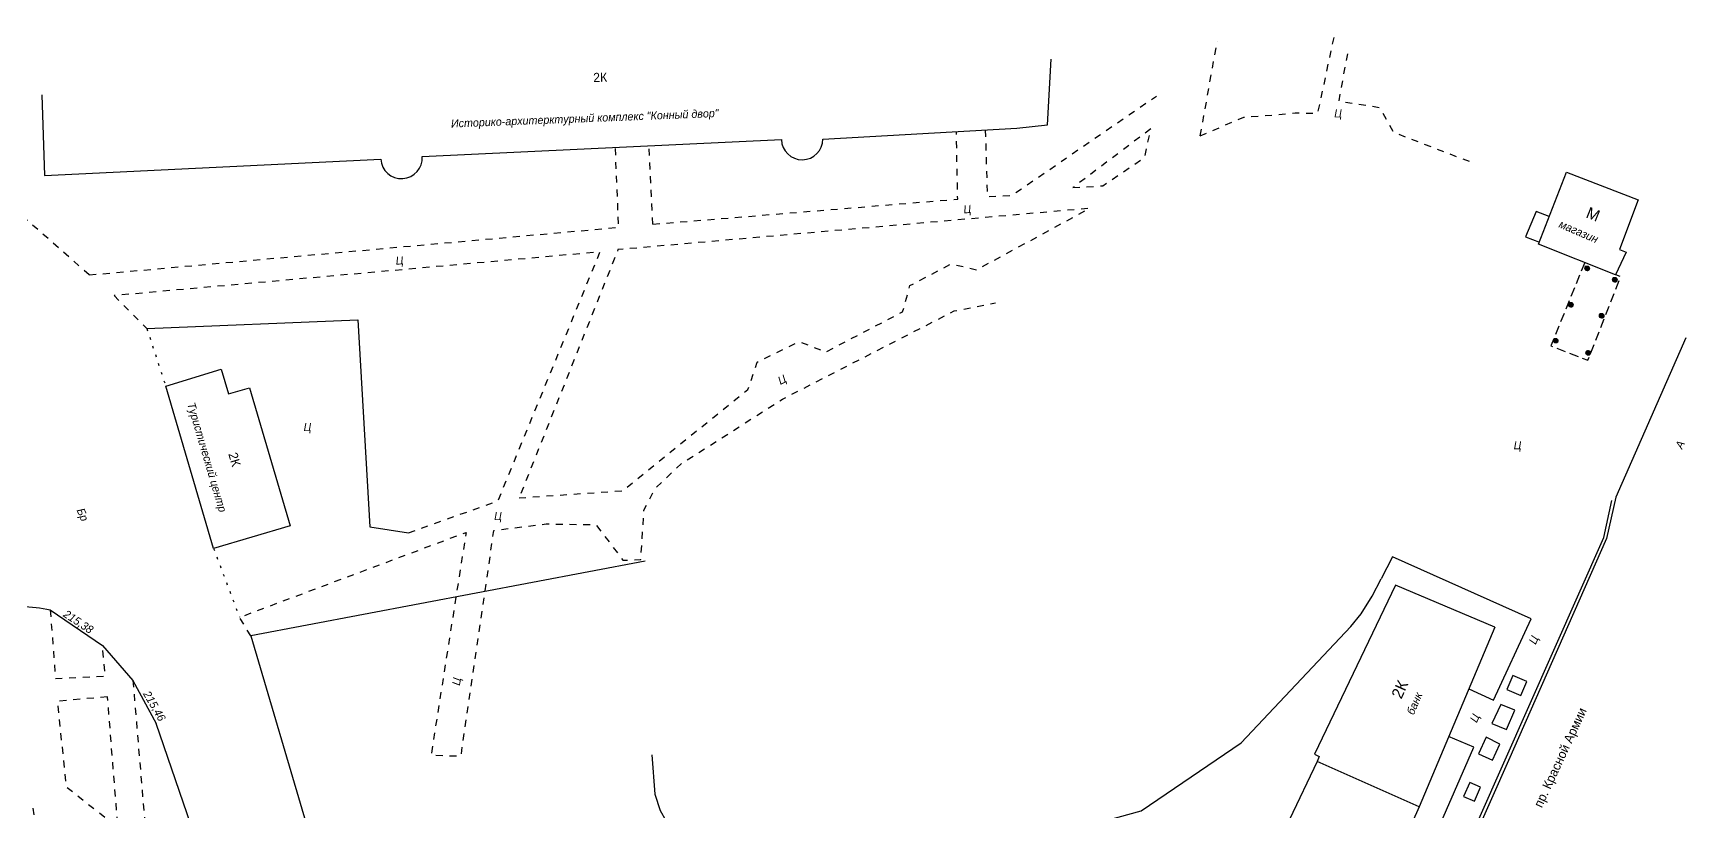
# Model space of a CAD drawing. Header units: metres. Extents: x 2227888 to 2228620, y 529759 to 530801.
# Drawn here: x 2228376.9 to 2228557.6, y 530631.1 to 530716.2 of the extents above; entities that cross this region are included whole.
import ezdxf

# ---------------------------------------------------------------- set-up
doc = ezdxf.new("R2010")
doc.units = ezdxf.units.M
doc.header["$LTSCALE"] = 0.5
for name, pattern in [('189_3', [3, 1.5, -1.5]), ('22', [3, 2, -1]), ('366', [2, 0.5, -1.5]), ('CONTI', [0])]:
    doc.linetypes.add(name, pattern=pattern)
for name, color, linetype in [('АВТОДОРОГИ', 252, 'CONTI'), ('ЗД_ТОРГОВЫЕ', 252, 'CONTI'), ('ЗДАН_ОБЩЕСТ', 252, 'CONTI'), ('ОГРАЖДЕНИЯ', 252, 'CONTI'), ('ТРОТУАРЫ', 252, 'CONTI')]:
    doc.layers.add(name, color=color, linetype=linetype)
doc.layers.get('0').off()
doc.styles.get("Standard").update_dxf_attribs({"font": '', "height": 0.875})
doc.styles.add('БМ431', font='', dxfattribs={"height": 0.875})
doc.styles.add('древний курсив', font='', dxfattribs={"height": 0.875})
doc.styles.add('рубленый', font='', dxfattribs={"height": 1})
doc.styles.get('Standard').set_extended_font_data('Bm431', italic=True)
doc.styles.get('БМ431').set_extended_font_data('Bm431', italic=True)
doc.styles.get('древний курсив').set_extended_font_data('D431', italic=True)
doc.styles.get('рубленый').set_extended_font_data('P131')
doc.linetypes.add('122_t', pattern='A,1,-2,6,-0.5,-0.2,["Т",Standard,S=2,R=0,X=-0.1,Y=-1],-0.2,-2,6,-2,6,-2,6', length=33.9)
doc.linetypes.add('280', pattern='A,2,[9,GUGK.shx,S=0.25,R=0,X=0,Y=0.5],2,0', length=4)
doc.linetypes.add('397', pattern='A,0,-1.25,[8,GUGK.shx,S=0.06,R=0,X=0.5,Y=0],-2.5,[2,GUGK.shx,S=0.4,R=0,X=0,Y=0],-1.25', length=5)
doc.linetypes.add('474_1', pattern='A,1.5,[4,GUGK.shx,S=1,R=0,X=0,Y=-0.5],-0.5,[5,GUGK.shx,S=0.3,R=45,X=0,Y=0.5],0.001,-0.5,0.5', length=3.001)
doc.linetypes.add('474_2', pattern='A,2,[8,GUGK.shx,S=0.1,R=0,X=0,Y=0],2', length=4)
doc.linetypes.add('84a_2', pattern='A,0.001,[5,GUGK.shx,S=0.9,R=225,X=0,Y=0],0.5,[5,GUGK.shx,S=0.4,R=225,X=0,Y=0],0.5', length=1.001)

# ---------------------------------------------------------------- blocks, each defined once
blk = doc.blocks.new('g107_1a')
at = {"linetype": 'Continuous'}
for p, q in [((-0.25, 0.05), (-0.05, 0.25)), ((-0.25, 0.05), (-0.05, 0.25)), ((-0.25, 0.04), (-0.04, 0.25)), ((-0.25, 0.04), (-0.04, 0.25)), ((-0.25, 0.04), (-0.04, 0.25)), ((-0.25, 0.04), (-0.04, 0.25)), ((-0.25, 0.04), (-0.04, 0.25)), ((-0.25, 0.03), (-0.03, 0.25)), ((-0.25, 0.03), (-0.03, 0.25)), ((-0.25, 0.03), (-0.03, 0.25)), ((-0.25, 0.03), (-0.03, 0.25)), ((-0.25, 0.03), (-0.03, 0.25)), ((-0.25, 0.02), (-0.02, 0.25)), ((-0.25, 0.02), (-0.02, 0.25)), ((-0.25, 0.02), (-0.02, 0.25)), ((-0.25, 0.02), (-0.02, 0.25)), ((-0.25, 0.02), (-0.02, 0.25)), ((-0.25, 0.01), (-0.01, 0.25)), ((-0.25, 0.01), (-0.01, 0.25)), ((-0.25, 0.01), (-0.01, 0.25)), ((-0.25, 0.01), (-0.01, 0.25)), ((-0.25, 0.01), (-0.01, 0.25)), ((-0.25, 0), (0, 0.25)), ((-0.25, 0), (0, 0.25)), ((-0.25, 0), (0, 0.25)), ((-0.25, 0), (0, 0.25)), ((-0.25, 0), (0, 0.25)), ((-0.25, 0), (0, 0.25)), ((-0.25, -0.01), (0.01, 0.25)), ((-0.25, -0.01), (0.01, 0.25)), ((-0.25, -0.01), (0.01, 0.25)), ((-0.25, -0.01), (0.01, 0.25)), ((-0.25, -0.01), (0.01, 0.25)), ((-0.25, -0.01), (0.01, 0.25)), ((-0.25, -0.02), (0.02, 0.25)), ((-0.25, -0.02), (0.02, 0.25)), ((-0.25, -0.02), (0.02, 0.25)), ((-0.25, -0.02), (0.02, 0.25)), ((-0.25, -0.02), (0.02, 0.25)), ((-0.25, -0.02), (0.02, 0.25)), ((-0.25, -0.03), (0.03, 0.25)), ((-0.25, -0.03), (0.03, 0.25)), ((-0.25, -0.03), (0.03, 0.25)), ((-0.25, -0.03), (0.03, 0.25)), ((-0.25, -0.03), (0.03, 0.25)), ((-0.25, -0.03), (0.03, 0.25)), ((-0.25, -0.04), (0.03, 0.25)), ((-0.25, -0.04), (0.04, 0.25)), ((-0.25, -0.04), (0.04, 0.25)), ((-0.25, -0.04), (0.04, 0.25)), ((-0.25, -0.04), (0.04, 0.25)), ((-0.25, -0.04), (0.04, 0.25)), ((-0.25, -0.04), (0.04, 0.25)), ((-0.25, -0.05), (0.05, 0.25)), ((-0.25, -0.05), (0.05, 0.25)), ((-0.25, -0.05), (0.05, 0.25)), ((-0.24, 0.08), (-0.08, 0.24)), ((-0.24, 0.08), (-0.08, 0.24)), ((-0.24, 0.08), (-0.08, 0.24)), ((-0.24, 0.07), (-0.07, 0.24)), ((-0.24, 0.07), (-0.07, 0.24)), ((-0.24, 0.07), (-0.07, 0.24)), ((-0.24, 0.07), (-0.07, 0.24)), ((-0.24, 0.06), (-0.06, 0.24)), ((-0.24, 0.06), (-0.06, 0.24)), ((-0.24, 0.06), (-0.06, 0.24)), ((-0.24, 0.06), (-0.06, 0.24)), ((-0.24, 0.06), (-0.06, 0.24)), ((-0.24, 0.05), (-0.05, 0.24)), ((-0.24, 0.05), (-0.05, 0.24)), ((-0.24, -0.05), (0.05, 0.24)), ((-0.24, -0.05), (0.05, 0.24)), ((-0.24, -0.05), (0.05, 0.24)), ((-0.24, -0.05), (0.05, 0.24)), ((-0.24, -0.06), (0.06, 0.24)), ((-0.24, -0.06), (0.06, 0.24)), ((-0.24, -0.06), (0.06, 0.24)), ((-0.24, -0.06), (0.06, 0.24)), ((-0.24, -0.06), (0.06, 0.24)), ((-0.24, -0.06), (0.06, 0.24)), ((-0.24, -0.06), (0.06, 0.24)), ((-0.24, -0.07), (0.07, 0.24)), ((-0.24, -0.07), (0.07, 0.24)), ((-0.24, -0.07), (0.07, 0.24)), ((-0.24, -0.07), (0.07, 0.24)), ((-0.24, -0.07), (0.07, 0.24)), ((-0.24, -0.07), (0.07, 0.24)), ((-0.24, -0.07), (0.07, 0.24)), ((-0.24, -0.08), (0.08, 0.24)), ((-0.24, -0.08), (0.08, 0.24)), ((-0.24, -0.08), (0.08, 0.24)), ((-0.24, -0.08), (0.08, 0.24)), ((-0.24, -0.08), (0.08, 0.24)), ((-0.24, -0.08), (0.08, 0.24)), ((-0.24, -0.08), (0.08, 0.24)), ((-0.24, -0.08), (0.08, 0.24)), ((-0.23, 0.11), (-0.11, 0.23)), ((-0.23, 0.1), (-0.1, 0.23)), ((-0.23, 0.1), (-0.1, 0.23)), ((-0.23, 0.1), (-0.1, 0.23)), ((-0.23, 0.09), (-0.09, 0.23)), ((-0.23, 0.09), (-0.09, 0.23)), ((-0.23, 0.09), (-0.09, 0.23)), ((-0.24, 0.09), (-0.09, 0.23)), ((-0.23, -0.09), (0.09, 0.23)), ((-0.23, -0.09), (0.09, 0.23)), ((-0.23, -0.09), (0.09, 0.23)), ((-0.23, -0.09), (0.09, 0.23)), ((-0.23, -0.09), (0.09, 0.23)), ((-0.23, -0.09), (0.09, 0.23)), ((-0.23, -0.09), (0.09, 0.23)), ((-0.23, -0.09), (0.09, 0.23)), ((-0.23, -0.1), (0.1, 0.23)), ((-0.23, -0.1), (0.1, 0.23)), ((-0.23, -0.1), (0.1, 0.23)), ((-0.23, -0.1), (0.1, 0.23)), ((-0.23, -0.1), (0.1, 0.23)), ((-0.23, -0.1), (0.1, 0.23)), ((-0.23, -0.1), (0.1, 0.23)), ((-0.23, -0.1), (0.1, 0.23)), ((-0.23, -0.11), (0.11, 0.23)), ((-0.23, -0.11), (0.11, 0.23)), ((-0.23, -0.11), (0.11, 0.23)), ((-0.22, 0.12), (-0.13, 0.22)), ((-0.22, 0.12), (-0.12, 0.22)), ((-0.22, 0.12), (-0.12, 0.22)), ((-0.22, 0.11), (-0.11, 0.22)), ((-0.22, 0.11), (-0.11, 0.22)), ((-0.22, -0.11), (0.11, 0.22)), ((-0.22, -0.11), (0.11, 0.22)), ((-0.22, -0.11), (0.11, 0.22)), ((-0.22, -0.11), (0.11, 0.22)), ((-0.22, -0.11), (0.11, 0.22)), ((-0.22, -0.12), (0.12, 0.22)), ((-0.22, -0.12), (0.12, 0.22)), ((-0.22, -0.12), (0.12, 0.22)), ((-0.22, -0.12), (0.12, 0.22)), ((-0.22, -0.12), (0.12, 0.22)), ((-0.22, -0.12), (0.12, 0.22)), ((-0.22, -0.12), (0.12, 0.22)), ((-0.22, -0.12), (0.12, 0.22)), ((-0.22, -0.12), (0.12, 0.22)), ((-0.22, -0.13), (0.13, 0.22)), ((-0.22, -0.13), (0.13, 0.22)), ((-0.21, 0.14), (-0.14, 0.21)), ((-0.21, 0.13), (-0.13, 0.21)), ((-0.21, 0.13), (-0.13, 0.21)), ((-0.21, -0.13), (0.13, 0.21)), ((-0.21, -0.13), (0.13, 0.21)), ((-0.21, -0.13), (0.13, 0.21)), ((-0.21, -0.13), (0.13, 0.21)), ((-0.21, -0.13), (0.13, 0.21)), ((-0.21, -0.13), (0.13, 0.21)), ((-0.21, -0.13), (0.13, 0.21)), ((-0.21, -0.14), (0.14, 0.21)), ((-0.21, -0.14), (0.14, 0.21)), ((-0.21, -0.14), (0.14, 0.21)), ((-0.21, -0.14), (0.14, 0.21)), ((-0.21, -0.14), (0.14, 0.21)), ((-0.21, -0.14), (0.14, 0.21)), ((-0.21, -0.14), (0.14, 0.21)), ((-0.21, -0.14), (0.14, 0.21)), ((-0.2, 0.15), (-0.15, 0.2)), ((-0.2, 0.14), (-0.14, 0.2)), ((-0.2, -0.14), (0.14, 0.2)), ((-0.2, -0.14), (0.14, 0.2)), ((-0.2, -0.15), (0.15, 0.2)), ((-0.2, -0.15), (0.15, 0.2)), ((-0.2, -0.15), (0.15, 0.2)), ((-0.2, -0.15), (0.15, 0.2)), ((-0.2, -0.15), (0.15, 0.2)), ((-0.2, -0.15), (0.15, 0.2)), ((-0.2, -0.15), (0.15, 0.2)), ((-0.2, -0.15), (0.15, 0.2)), ((-0.2, -0.15), (0.15, 0.2)), ((-0.2, -0.16), (0.16, 0.2)), ((-0.2, -0.16), (0.16, 0.2)), ((-0.19, 0.16), (-0.16, 0.19)), ((-0.19, -0.16), (0.16, 0.19)), ((-0.19, -0.16), (0.16, 0.19)), ((-0.19, -0.16), (0.16, 0.19)), ((-0.19, -0.16), (0.16, 0.19)), ((-0.19, -0.16), (0.16, 0.19)), ((-0.19, -0.16), (0.16, 0.19)), ((-0.19, -0.16), (0.16, 0.19)), ((-0.19, -0.16), (0.16, 0.19)), ((-0.19, -0.16), (0.16, 0.19)), ((-0.19, -0.17), (0.17, 0.19)), ((-0.19, -0.17), (0.17, 0.19)), ((-0.19, -0.17), (0.17, 0.19)), ((-0.18, -0.17), (0.17, 0.18)), ((-0.18, -0.17), (0.17, 0.18)), ((-0.18, -0.17), (0.17, 0.18)), ((-0.18, -0.17), (0.17, 0.18)), ((-0.18, -0.17), (0.17, 0.18)), ((-0.18, -0.17), (0.17, 0.18)), ((-0.18, -0.17), (0.17, 0.18)), ((-0.18, -0.17), (0.17, 0.18)), ((-0.18, -0.18), (0.18, 0.18)), ((-0.18, -0.18), (0.18, 0.18)), ((-0.18, -0.18), (0.18, 0.18)), ((-0.18, -0.18), (0.18, 0.18)), ((-0.17, -0.18), (0.18, 0.17)), ((-0.17, -0.18), (0.18, 0.17)), ((-0.17, -0.18), (0.18, 0.17)), ((-0.17, -0.18), (0.18, 0.17)), ((-0.17, -0.18), (0.18, 0.17)), ((-0.17, -0.18), (0.18, 0.17)), ((-0.17, -0.18), (0.18, 0.17)), ((-0.17, -0.19), (0.19, 0.17)), ((-0.17, -0.19), (0.19, 0.17)), ((-0.17, -0.19), (0.19, 0.17)), ((-0.17, -0.19), (0.19, 0.17)), ((-0.16, -0.19), (0.19, 0.16)), ((-0.16, -0.19), (0.19, 0.16)), ((-0.16, -0.19), (0.19, 0.16)), ((-0.16, -0.19), (0.19, 0.16)), ((-0.16, -0.19), (0.19, 0.16)), ((-0.16, -0.19), (0.19, 0.16)), ((-0.16, -0.19), (0.19, 0.16)), ((-0.16, -0.19), (0.19, 0.16)), ((-0.16, -0.19), (0.19, 0.16)), ((-0.16, -0.2), (0.2, 0.16)), ((-0.15, -0.2), (0.2, 0.15)), ((-0.15, -0.2), (0.2, 0.15)), ((-0.15, -0.2), (0.2, 0.15)), ((-0.15, -0.2), (0.2, 0.15)), ((-0.15, -0.2), (0.2, 0.15)), ((-0.15, -0.2), (0.2, 0.15)), ((-0.15, -0.2), (0.2, 0.15)), ((-0.15, -0.2), (0.2, 0.15)), ((-0.15, -0.2), (0.2, 0.15)), ((-0.15, -0.2), (0.2, 0.15)), ((-0.14, -0.2), (0.2, 0.14)), ((-0.14, -0.2), (0.2, 0.14)), ((-0.14, -0.21), (0.21, 0.14)), ((-0.14, -0.21), (0.21, 0.14)), ((-0.14, -0.21), (0.21, 0.14)), ((-0.14, -0.21), (0.21, 0.14)), ((-0.14, -0.21), (0.21, 0.14)), ((-0.14, -0.21), (0.21, 0.14)), ((-0.14, -0.21), (0.21, 0.14)), ((-0.13, -0.21), (0.21, 0.13)), ((-0.13, -0.21), (0.21, 0.13)), ((-0.13, -0.21), (0.21, 0.13)), ((-0.13, -0.21), (0.21, 0.13)), ((-0.13, -0.21), (0.21, 0.13)), ((-0.13, -0.21), (0.21, 0.13)), ((-0.13, -0.21), (0.21, 0.13)), ((-0.13, -0.22), (0.22, 0.13)), ((-0.13, -0.22), (0.22, 0.13)), ((-0.13, -0.22), (0.22, 0.12)), ((-0.12, -0.22), (0.22, 0.12)), ((-0.12, -0.22), (0.22, 0.12)), ((-0.12, -0.22), (0.22, 0.12)), ((-0.12, -0.22), (0.22, 0.12)), ((-0.12, -0.22), (0.22, 0.12)), ((-0.12, -0.22), (0.22, 0.12)), ((-0.12, -0.22), (0.22, 0.12)), ((-0.12, -0.22), (0.22, 0.12)), ((-0.11, -0.22), (0.22, 0.11)), ((-0.11, -0.22), (0.22, 0.11)), ((-0.11, -0.22), (0.22, 0.11)), ((-0.11, -0.22), (0.22, 0.11)), ((-0.11, -0.22), (0.22, 0.11)), ((-0.11, -0.23), (0.23, 0.11)), ((-0.11, -0.23), (0.23, 0.11)), ((-0.11, -0.23), (0.23, 0.11)), ((-0.11, -0.23), (0.23, 0.11)), ((-0.1, -0.23), (0.23, 0.1)), ((-0.1, -0.23), (0.23, 0.1)), ((-0.1, -0.23), (0.23, 0.1)), ((-0.1, -0.23), (0.23, 0.1)), ((-0.1, -0.23), (0.23, 0.1)), ((-0.1, -0.23), (0.23, 0.1)), ((-0.1, -0.23), (0.23, 0.1)), ((-0.1, -0.23), (0.23, 0.1)), ((-0.09, -0.23), (0.23, 0.09)), ((-0.09, -0.23), (0.23, 0.09)), ((-0.09, -0.23), (0.23, 0.09)), ((-0.09, -0.23), (0.23, 0.09)), ((-0.09, -0.23), (0.23, 0.09)), ((-0.09, -0.23), (0.23, 0.09)), ((-0.09, -0.23), (0.23, 0.09)), ((-0.09, -0.24), (0.23, 0.09)), ((-0.08, -0.24), (0.24, 0.08)), ((-0.08, -0.24), (0.24, 0.08)), ((-0.08, -0.24), (0.24, 0.08)), ((-0.08, -0.24), (0.24, 0.08)), ((-0.08, -0.24), (0.24, 0.08)), ((-0.08, -0.24), (0.24, 0.08)), ((-0.08, -0.24), (0.24, 0.08)), ((-0.07, -0.24), (0.24, 0.07)), ((-0.07, -0.24), (0.24, 0.07)), ((-0.07, -0.24), (0.24, 0.07)), ((-0.07, -0.24), (0.24, 0.07)), ((-0.07, -0.24), (0.24, 0.07)), ((-0.07, -0.24), (0.24, 0.07)), ((-0.07, -0.24), (0.24, 0.07)), ((-0.06, -0.24), (0.24, 0.06)), ((-0.06, -0.24), (0.24, 0.06)), ((-0.06, -0.24), (0.24, 0.06)), ((-0.06, -0.24), (0.24, 0.06)), ((-0.06, -0.24), (0.24, 0.06)), ((-0.06, -0.24), (0.24, 0.06)), ((-0.06, -0.24), (0.24, 0.06)), ((-0.06, -0.24), (0.24, 0.06)), ((-0.05, -0.24), (0.24, 0.05)), ((-0.05, -0.24), (0.24, 0.05)), ((-0.05, -0.24), (0.24, 0.05)), ((-0.05, -0.25), (0.25, 0.05)), ((-0.05, -0.25), (0.25, 0.05)), ((-0.05, -0.25), (0.25, 0.05)), ((-0.04, -0.25), (0.25, 0.04)), ((-0.04, -0.25), (0.25, 0.04)), ((-0.04, -0.25), (0.25, 0.04)), ((-0.04, -0.25), (0.25, 0.04)), ((-0.04, -0.25), (0.25, 0.04)), ((-0.04, -0.25), (0.25, 0.04)), ((-0.04, -0.25), (0.25, 0.04)), ((-0.03, -0.25), (0.25, 0.03)), ((-0.03, -0.25), (0.25, 0.03)), ((-0.03, -0.25), (0.25, 0.03)), ((-0.03, -0.25), (0.25, 0.03)), ((-0.03, -0.25), (0.25, 0.03)), ((-0.03, -0.25), (0.25, 0.03)), ((-0.02, -0.25), (0.25, 0.02)), ((-0.02, -0.25), (0.25, 0.02)), ((-0.02, -0.25), (0.25, 0.02)), ((-0.02, -0.25), (0.25, 0.02)), ((-0.02, -0.25), (0.25, 0.02)), ((-0.02, -0.25), (0.25, 0.02)), ((-0.01, -0.25), (0.25, 0.01)), ((-0.01, -0.25), (0.25, 0.01)), ((-0.01, -0.25), (0.25, 0.01)), ((-0.01, -0.25), (0.25, 0.01)), ((-0.01, -0.25), (0.25, 0.01)), ((-0.01, -0.25), (0.25, 0.01)), ((0, -0.25), (0.25, 0)), ((0, -0.25), (0.25, 0)), ((0, -0.25), (0.25, 0)), ((0, -0.25), (0.25, 0)), ((0, -0.25), (0.25, 0)), ((0, -0.25), (0.25, 0)), ((0.01, -0.25), (0.25, -0.01)), ((0.01, -0.25), (0.25, -0.01)), ((0.01, -0.25), (0.25, -0.01)), ((0.01, -0.25), (0.25, -0.01)), ((0.01, -0.25), (0.25, -0.01)), ((0.02, -0.25), (0.25, -0.02)), ((0.02, -0.25), (0.25, -0.02)), ((0.02, -0.25), (0.25, -0.02)), ((0.02, -0.25), (0.25, -0.02)), ((0.02, -0.25), (0.25, -0.02)), ((0.02, -0.25), (0.25, -0.02)), ((0.03, -0.25), (0.25, -0.03)), ((0.03, -0.25), (0.25, -0.03)), ((0.03, -0.25), (0.25, -0.03)), ((0.03, -0.25), (0.25, -0.03)), ((0.03, -0.25), (0.25, -0.04)), ((0.04, -0.25), (0.25, -0.04)), ((0.04, -0.25), (0.25, -0.04)), ((0.04, -0.25), (0.25, -0.04)), ((0.04, -0.25), (0.25, -0.04)), ((0.05, -0.25), (0.25, -0.05)), ((0.05, -0.25), (0.25, -0.05)), ((0.05, -0.24), (0.24, -0.05)), ((0.05, -0.24), (0.24, -0.05)), ((0.05, -0.24), (0.24, -0.05)), ((0.06, -0.24), (0.24, -0.06)), ((0.06, -0.24), (0.24, -0.06)), ((0.06, -0.24), (0.24, -0.06)), ((0.06, -0.24), (0.24, -0.06)), ((0.07, -0.24), (0.24, -0.07)), ((0.07, -0.24), (0.24, -0.07)), ((0.07, -0.24), (0.24, -0.07)), ((0.07, -0.24), (0.24, -0.07)), ((0.08, -0.24), (0.24, -0.08)), ((0.08, -0.24), (0.24, -0.08)), ((0.08, -0.24), (0.24, -0.08)), ((0.08, -0.24), (0.24, -0.08)), ((0.09, -0.23), (0.23, -0.09)), ((0.09, -0.23), (0.23, -0.09)), ((0.09, -0.23), (0.23, -0.09)), ((0.1, -0.23), (0.23, -0.1)), ((0.1, -0.23), (0.23, -0.1)), ((0.1, -0.23), (0.23, -0.1)), ((0.11, -0.23), (0.23, -0.11)), ((0.11, -0.23), (0.23, -0.11)), ((0.11, -0.22), (0.22, -0.11)), ((0.12, -0.22), (0.22, -0.12)), ((0.12, -0.22), (0.22, -0.12)), ((0.12, -0.22), (0.22, -0.12)), ((0.13, -0.21), (0.21, -0.13)), ((0.13, -0.21), (0.21, -0.13)), ((0.14, -0.21), (0.21, -0.14)), ((0.14, -0.21), (0.21, -0.14)), ((0.15, -0.2), (0.2, -0.15)), ((0.16, -0.19), (0.19, -0.16)), ((0.17, -0.18), (0.18, -0.17))]:
    blk.add_line(p, q, dxfattribs=at)
blk.add_circle((0, 0), 0.25, dxfattribs=at)

msp = doc.modelspace()

# ---------------------------------------------------------------- linework, layer by layer
at = {"layer": 'АВТОДОРОГИ', "flags": 128}
msp.add_lwpolyline([(2228557.57, 530682.91), (2228549.91, 530665.5), (2228548.9, 530660.97), (2228538.19, 530636.73), (2228521.17, 530598.37)], dxfattribs=at)
at = {"layer": 'ЗД_ТОРГОВЫЕ', "flags": 128}
msp.add_lwpolyline([(2228541.47, 530693.14), (2228544.5, 530701.01), (2228552.34, 530697.98), (2228550.31, 530692.53), (2228551.03, 530692.26), (2228549.86, 530689.78), (2228541.47, 530693.14)], dxfattribs=at)
at = {"layer": 'ЗД_ТОРГОВЫЕ', "elevation": 217, "flags": 128}
msp.add_lwpolyline([(2228542.62, 530696.14), (2228541.2, 530696.69), (2228540.02, 530693.94), (2228541.55, 530693.35)], dxfattribs=at)
at = {"layer": 'ЗД_ТОРГОВЫЕ', "linetype": '22', "flags": 128}
msp.add_lwpolyline([(2228546.51, 530691.12), (2228542.81, 530682.03), (2228546.85, 530680.45), (2228550.43, 530689.57), (2228549.92, 530689.78)], dxfattribs=at)
at = {"layer": 'ЗДАН_ОБЩЕСТ'}
msp.add_line((2228528.39, 530631.65), (2228514.46, 530600.38), dxfattribs=at)
at = {"layer": 'ЗДАН_ОБЩЕСТ', "elevation": 0, "flags": 128}
msp.add_lwpolyline([(2228377.83, 530709.45), (2228378.13, 530700.63), (2228414.88, 530702.43, 0.998644), (2228419.43, 530702.71), (2228458.69, 530704.56, 0.98676), (2228463.22, 530704.61), (2228484.41, 530705.82), (2228487.79, 530706.17), (2228488.17, 530713.36)], format="xyb", dxfattribs=at)
msp.add_lwpolyline([(2228391.38, 530677.62), (2228397.45, 530679.47), (2228398.25, 530676.78), (2228400.52, 530677.45), (2228404.97, 530662.36), (2228396.61, 530659.89), (2228391.38, 530677.62)], dxfattribs=at)
at = {"layer": 'ЗДАН_ОБЩЕСТ', "flags": 128}
for points in [[(2228536.68, 530651.28), (2228525.83, 530655.87), (2228516.95, 530637.42), (2228517.49, 530637.15), (2228517.25, 530636.62)], [(2228536.68, 530651.28), (2228528.39, 530631.65)]]:
    msp.add_lwpolyline(points, dxfattribs=at)
at = {"layer": 'ЗДАН_ОБЩЕСТ', "extrusion": (-1.13418e-16, -2.16194e-17, -1), "elevation": 0}
msp.add_lwpolyline([(-2228528.39, 530631.65), (-2228517.25, 530636.62), (-2228511.22, 530623.93)], dxfattribs=at)
at = {"layer": 'ОГРАЖДЕНИЯ', "linetype": '474_2', "flags": 128}
msp.add_lwpolyline([(2228521.25, 530599.52), (2228548.61, 530661.08), (2228549.48, 530665.12)], dxfattribs=at)
at = {"layer": 'ОГРАЖДЕНИЯ', "linetype": '474_1', "flags": 128}
for points in [[(2228443.8, 530658.5), (2228400.69, 530650.32), (2228406.92, 530629.22), (2228412.31, 530622.86), (2228411.7, 530621.71)], [(2228533.84, 530644.55), (2228536.52, 530643.31), (2228540.67, 530652.19), (2228525.48, 530658.96), (2228524.27, 530656.58)], [(2228444.53, 530637.33), (2228444.85, 530633.05), (2228445.42, 530631.25), (2228446.68, 530629.05), (2228447.54, 530627.6), (2228451.21, 530624.54), (2228453.44, 530623.81), (2228464.89, 530622.92), (2228472.52, 530624.19), (2228498.01, 530631.2), (2228508.96, 530638.65), (2228520.93, 530651.36), (2228522.06, 530652.74), (2228523.26, 530654.67), (2228524.27, 530656.58)], [(2228516.97, 530598.25), (2228534.37, 530638.16), (2228531.63, 530639.32)]]:
    msp.add_lwpolyline(points, dxfattribs=at)
at = {"layer": 'ТРОТУАРЫ'}
msp.add_line((2228396.48, 530622.86), (2228390.34, 530640.77), dxfattribs=at)
at = {"layer": 'ТРОТУАРЫ', "linetype": '189_3', "flags": 128}
for points in [[(2228383.02, 530689.77), (2228373.89, 530697.81), (2228365.27, 530703.89), (2228349.58, 530715.34)], [(2228504.48, 530704.97), (2228509.24, 530707.01), (2228512.68, 530707.27), (2228514.84, 530707.48), (2228517.33, 530707.44), (2228519.21, 530716.19)], [(2228504.48, 530704.97), (2228506.33, 530715.31)], [(2228444.64, 530695.31), (2228477.96, 530698.05), (2228477.81, 530705.44)], [(2228490.56, 530699.31), (2228493.81, 530699.5), (2228498.39, 530702.59), (2228499.07, 530705.73), (2228490.56, 530699.31)], [(2228383.02, 530689.77), (2228440.9, 530694.97), (2228440.54, 530703.6)], [(2228444.64, 530695.31), (2228444.23, 530703.88)], [(2228417.93, 530661.58), (2228427.71, 530665.1), (2228438.86, 530692.28), (2228385.74, 530687.51)], [(2228385.74, 530687.51), (2228389.31, 530683.91)], [(2228400.69, 530650.32), (2228399.44, 530652.36), (2228424.21, 530661.64), (2228420.38, 530637.31), (2228423.66, 530637.19), (2228427.25, 530661.85), (2228432.96, 530662.57), (2228438.4, 530662.48), (2228441.36, 530658.6), (2228443.31, 530658.66), (2228443.66, 530664.08), (2228444.93, 530666.5), (2228447.77, 530669.16), (2228458.82, 530676.21), (2228477.58, 530685.83), (2228482.08, 530686.73)], [(2228378.75, 530653.16), (2228379.33, 530645.67), (2228384.76, 530645.94), (2228384.46, 530649.28)], [(2228387.79, 530645.46), (2228389.34, 530626.95)], [(2228385.01, 530643.68), (2228385.01, 530643.68), (2228379.54, 530643.18), (2228380.47, 530633.87), (2228386.16, 530629.39), (2228385.01, 530643.68)]]:
    msp.add_lwpolyline(points, dxfattribs=at)
at = {"layer": 'ТРОТУАРЫ', "linetype": '189_3', "elevation": 0, "flags": 128}
for points in [[(2228520.56, 530713.94), (2228519.61, 530708.77), (2228524.09, 530708.07), (2228525.62, 530705.35), (2228534.03, 530702.12)], [(2228480.97, 530705.62), (2228481.2, 530698.32), (2228483.9, 530698.48), (2228499.68, 530709.31)], [(2228430, 530665.41), (2228441.33, 530666.19), (2228455.03, 530677.25), (2228456.05, 530680.25), (2228460.62, 530682.5), (2228463.55, 530681.36), (2228471.94, 530685.74), (2228472.74, 530688.6), (2228477.26, 530690.99), (2228480, 530690.32), (2228492.37, 530697.04), (2228440.82, 530692.53), (2228429.99, 530665.36)]]:
    msp.add_lwpolyline(points, dxfattribs=at)
at = {"layer": 'ТРОТУАРЫ', "flags": 128}
msp.add_lwpolyline([(2228389.31, 530683.91), (2228412.39, 530684.87), (2228413.68, 530662.24), (2228417.93, 530661.58)], dxfattribs=at)
at = {"layer": 'ТРОТУАРЫ', "linetype": '366', "flags": 128}
for points, elevation in [([(2228389.31, 530683.91), (2228391.38, 530677.62)], 215.58), ([(2228396.61, 530659.89), (2228399.44, 530652.36)], 0)]:
    msp.add_lwpolyline(points, dxfattribs=dict(at, elevation=elevation))
at = {"layer": 'ТРОТУАРЫ', "flags": 128}
msp.add_lwpolyline([(2228332.6, 530640.23), (2228338.93, 530641.37), (2228372.55, 530653.04, -0.136614), (2228378.75, 530653.16), (2228384.46, 530649.28), (2228387.79, 530645.46), (2228390.34, 530640.77)], format="xyb", dxfattribs=at)
at = {"layer": 'ТРОТУАРЫ', "linetype": 'Continuous'}
for points, elevation in [([(2228538.65, 530646), (2228538, 530644.46), (2228539.53, 530643.81), (2228540.18, 530645.34)], 215.49), ([(2228537.32, 530642.85), (2228536.36, 530640.77), (2228537.94, 530640.1), (2228538.86, 530642.2)], 215.33)]:
    msp.add_lwpolyline(points, close=True, dxfattribs=dict(at, elevation=elevation))
at = {"layer": 'ТРОТУАРЫ'}
for points, elevation in [([(2228535.73, 530639.27), (2228534.9, 530637.43), (2228536.44, 530636.76), (2228537.21, 530638.5)], 0), ([(2228533.95, 530634.33), (2228533.24, 530632.8), (2228534.47, 530632.28), (2228535.12, 530633.82)], 215.07)]:
    msp.add_lwpolyline(points, close=True, dxfattribs=dict(at, elevation=elevation))
at = {"layer": 'ТРОТУАРЫ', "linetype": '189_3', "elevation": 0}
msp.add_lwpolyline([(2228385.18, 530534.08), (2228383.57, 530552.81), (2228381.35, 530581.27), (2228378.41, 530617.34), (2228376.87, 530631.82)], dxfattribs=at)

# ---------------------------------------------------------------- block references
at = {"layer": 'ЗД_ТОРГОВЫЕ', "linetype": '22'}
for p in [(2228546.77, 530690.49), (2228549.8, 530689.24), (2228544.99, 530686.51), (2228548.36, 530685.31), (2228543.33, 530682.59), (2228546.89, 530681.25)]:
    msp.add_blockref('g107_1a', p, dxfattribs=at)

# ---------------------------------------------------------------- texts
at = {"layer": 'АВТОДОРОГИ'}
for s, height, rotation, style, p in [('А', 0.875, 65.0233, 'БМ431', (2228557.16, 530670.69)), ('пр. Красной Армии', 1, 65.2189, 'рубленый', (2228541.81, 530631.48))]:
    msp.add_text(s, height=height, rotation=rotation, dxfattribs=dict(at, style=style)).set_placement(p)
at = {"layer": 'ЗД_ТОРГОВЫЕ', "linetype": '22'}
for s, height, rotation, style, p in [('М', 1.25, 338.0342, 'рубленый', (2228546.55, 530696.08)), ('магазин', 0.875, 336.7105, 'БМ431', (2228543.6, 530695))]:
    msp.add_text(s, height=height, rotation=rotation, dxfattribs=dict(at, style=style)).set_placement(p)
at = {"layer": 'ЗДАН_ОБЩЕСТ', "linetype": '397'}
for s, height, rotation, style, p in [('2К', 1, 2.1688, 'рубленый', (2228438.13, 530710.83)), ('Историко-архитерктурный комплекс "Конный двор"', 0.875, 2.269, 'БМ431', (2228422.58, 530705.87)), ('Туристический центр', 0.875, 286.4552, 'БМ431', (2228393.72, 530675.68)), ('2К', 1, 286.4552, 'рубленый', (2228398.21, 530670.2))]:
    msp.add_text(s, height=height, rotation=rotation, dxfattribs=dict(at, style=style)).set_placement(p)
at = {"layer": 'ЗДАН_ОБЩЕСТ'}
for s, height, rotation, style, p in [('2К', 1.25, 65.7096, 'рубленый', (2228526.46, 530643.36)), ('банк', 0.875, 67.0208, 'БМ431', (2228527.81, 530641.62))]:
    msp.add_text(s, height=height, rotation=rotation, dxfattribs=dict(at, style=style)).set_placement(p)
at = {"layer": 'ТРОТУАРЫ', "linetype": '122_t', "style": 'БМ431'}
for p in [(2228519.12, 530706.97), (2228538.74, 530670.71), (2228427.28, 530662.98), (2228427.28, 530662.98)]:
    msp.add_text('Ц', height=0.875, dxfattribs=at).set_placement(p)
for rotation, p in [(5.4167, (2228478.63, 530696.48)), (4.2652, (2228416.55, 530690.88)), (4.2652, (2228416.55, 530690.88)), (26.6017, (2228458.57, 530677.75)), (26.6017, (2228458.57, 530677.75)), (79.5419, (2228423.52, 530644.86))]:
    msp.add_text('Ц', height=0.875, rotation=rotation, dxfattribs=at).set_placement(p)
at = {"layer": 'ТРОТУАРЫ', "style": 'БМ431'}
msp.add_text('Ц', height=0.875, dxfattribs=at).set_placement((2228406.45, 530672.7))
at = {"layer": 'ТРОТУАРЫ', "linetype": '84a_2', "style": 'БМ431'}
for s, rotation, p in [('Бр', 293.2992, (2228381.62, 530664.06)), ('Ц', 65.0581, (2228541.14, 530649.33)), ('Ц', 65.0581, (2228534.7, 530640.79))]:
    msp.add_text(s, height=0.875, rotation=rotation, dxfattribs=at).set_placement(p)
at = {"layer": 'ТРОТУАРЫ', "linetype": '280', "style": 'древний курсив'}
for s, rotation, p in [('215,38', 326.4503, (2228380.1, 530652.5)), ('215,46', 300.117, (2228388.87, 530644))]:
    msp.add_text(s, height=0.875, rotation=rotation, dxfattribs=at).set_placement(p)

doc.saveas('drawing.dxf')
